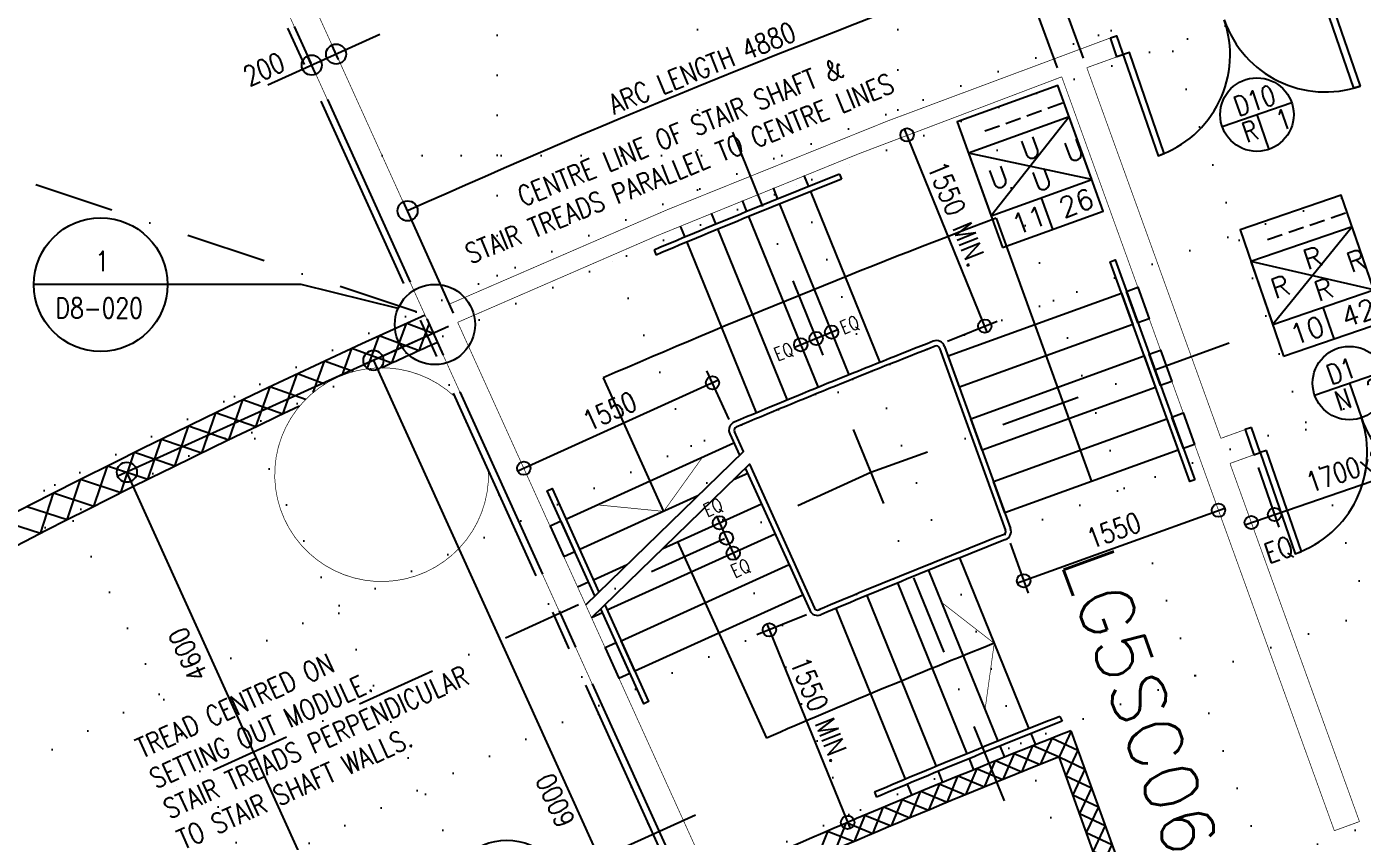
# Model space of a CAD drawing. Header units: millimetres. Extents: x -164841 to 156300, y -101000 to 60475.
# Drawn here: x -31269 to -21275, y -29845 to -23785 of the extents above; entities that cross this region are included whole.
import ezdxf

# ---------------------------------------------------------------- set-up
doc = ezdxf.new("R2010")
doc.units = ezdxf.units.MM
doc.header["$LTSCALE"] = 1200
for name, pattern in [('s1103a$0$CENTER', [2, 1.25, -0.25, 0.25, -0.25]), ('s1103a$0$DASHDOT', [1, 0.5, -0.25, 0, -0.25]), ('s1103a$0$DOT', [0.25, 0, -0.25])]:
    doc.linetypes.add(name, pattern=pattern)
for name, color, linetype in [('s1103a$0$11', 7, 'Continuous'), ('s1103a$0$12', 7, 'Continuous'), ('s1103a$0$20', 7, 'Continuous'), ('s1103a$0$22', 7, 'Continuous'), ('s1103a$0$25', 7, 'Continuous'), ('s1103a$0$29', 7, 'Continuous'), ('s1103a$0$30', 7, 'Continuous'), ('s1103a$0$4', 7, 'Continuous'), ('s1103a$0$51', 7, 'Continuous'), ('s1103a$0$6', 7, 'Continuous'), ('s1103a$0$9', 7, 'Continuous'), ('s1103a$0$ROOM-NO', 4, 'Continuous')]:
    doc.layers.add(name, color=color, linetype=linetype)
doc.styles.add('s1103a$0$STANDARD', font='SIMPLEX')

# ---------------------------------------------------------------- blocks, each defined once
blk = doc.blocks.new('s1103a$0$D1700B')
at = {"layer": 's1103a$0$30', "color": 14, "linetype": 'Continuous'}
for points in [[(0, 0), (0.05, 0), (0.05, 0.95), (0.1, 0.95), (0.1, 0.15), (-0.0001, 0.15), (0, 0)], [(1.7, 0), (1.65, 0.0001), (1.65, 0.95), (1.6, 0.95), (1.6, 0.15), (1.7, 0.15), (1.7, 0)]]:
    blk.add_lwpolyline(points, dxfattribs=at)
for centre, start, end in [((0.05, 0.15), 0.000103, 90.000103), ((1.650003, 0.150003), 90.0001, 180.0001)]:
    blk.add_arc(centre, 0.800001, start, end, dxfattribs=at)
blk = doc.blocks.new('s1103a$0$DET4')
at = {"layer": 's1103a$0$51', "color": 14, "linetype": 'Continuous'}
blk.add_line((-0.45, 0), (1.55, 0), dxfattribs=at)
blk.add_circle((0, 0), 0.45, dxfattribs=at)
at = {"layer": 's1103a$0$51', "color": 14, "linetype": 'Continuous', "style": 's1103a$0$STANDARD', "width": 0.8}
for tag, p in [('TAG1', (-0.3127, 0.05)), ('TAG3', (-0.2778, 0.0501)), ('TAG4', (-0.3969, -0.2)), ('TAG2', (-0.3127, -0.2001))]:
    blk.add_attdef(tag, p, '', height=0.15, rotation=359.99997, dxfattribs=at)
blk = doc.blocks.new('s1103a$0$FFBOX')
at = {"layer": 's1103a$0$51', "color": 14, "linetype": 'Continuous'}
for p, q in [((0.4, 0.25), (-0.4, -0.25)), ((0.4, -0.25), (-0.4, 0.25)), ((0, -0.5), (0, -0.25))]:
    blk.add_line(p, q, dxfattribs=at)
for points in [[(-0.4, -0.5), (0.4, -0.5), (0.4, 0.5), (-0.4, 0.5)], [(-0.4, -0.25), (0.4, -0.25), (0.4, 0.25), (-0.4, 0.25)]]:
    blk.add_lwpolyline(points, close=True, dxfattribs=at)
at = {"layer": 's1103a$0$51', "color": 14, "linetype": 'Continuous', "style": 's1103a$0$STANDARD'}
for tag, p in [('TAG1', (-0.2728, 0.3)), ('TAG5', (-0.0496, 0.05)), ('TAG6', (-0.3496, -0.075)), ('TAG7', (0.2504, -0.075)), ('TAG4', (-0.0496, -0.2)), ('TAG2', (-0.324, -0.45)), ('TAG8', (-0.2496, -0.45)), ('TAG3', (0.076, -0.45)), ('TAG9', (0.1504, -0.45))]:
    blk.add_attdef(tag, p, '', height=0.15, dxfattribs=at)
blk = doc.blocks.new('s1103a$0$H1200')
at = {"layer": 's1103a$0$22', "color": 14, "linetype": 'Continuous'}
for points in [[(0, 0), (0.1501, 0.15), (0.3, 0), (0.45, 0.15), (0.6, 0), (0.75, 0.15), (0.9, 0), (1.05, 0.15), (1.1999, 0)], [(0, 0.15), (0.15, 0), (0.3, 0.15), (0.45, 0), (0.6, 0.15), (0.75, 0), (0.9, 0.15), (1.05, 0), (1.2, 0.15)]]:
    blk.add_lwpolyline(points, dxfattribs=at)
blk = doc.blocks.new('s1103a$0$DRMK2')
at = {"layer": 's1103a$0$29', "color": 3, "linetype": 'Continuous'}
for p, q in [((-0.275, 0), (0.275, 0)), ((0, 0), (0, -0.275))]:
    blk.add_line(p, q, dxfattribs=at)
blk.add_circle((0, 0), 0.275, dxfattribs=at)
at = {"layer": 's1103a$0$29', "color": 3, "linetype": 'Continuous', "style": 's1103a$0$STANDARD', "width": 0.8}
for tag, p in [('TAG6', (-0.2183, 0.03)), ('TAG1', (-0.1587, 0.03)), ('TAG5', (-0.2242, -0.175)), ('TAG4', (-0.1647, -0.175)), ('TAG3', (0.0258, -0.175)), ('TAG2', (0.0853, -0.175))]:
    blk.add_attdef(tag, p, '', height=0.15, rotation=359.99999, dxfattribs=at)
blk = doc.blocks.new('s1103a$0$D1700A')
at = {"layer": 's1103a$0$30', "color": 14, "linetype": 'Continuous'}
for points in [[(0.05, 0.2), (0.1, 0.2), (0.1, 1), (0.05, 1)], [(1.6, 0.2), (1.65, 0.2), (1.65, 1), (1.6, 1)], [(0, 0), (0.05, 0), (0.05, 0.2), (0, 0.2)], [(1.65, 0), (1.7, 0), (1.7, 0.2), (1.65, 0.2)]]:
    blk.add_lwpolyline(points, close=True, dxfattribs=at)
for centre, start, end in [((0.05, 0.2), 0, 90), ((1.650003, 0.2), 90, 180)]:
    blk.add_arc(centre, 0.800001, start, end, dxfattribs=at)
blk = doc.blocks.new('s1103a')
at = {"linetype": 's1103a$0$DASHDOT'}
blk.add_line((-28354.6, -25918.8), (-40999.9, -21699.9), dxfattribs=at)
at = {"layer": 's1103a$0$11', "color": 2, "linetype": 'Continuous'}
blk.add_line((-24438.1, -26191.7), (-23945, -27555.9), dxfattribs=at)
at = {"layer": 's1103a$0$11', "color": 14, "linetype": 'Continuous'}
for p, q in [((-23455.8, -29055.2), (-22979.6, -30372.5)), ((-23170.1, -30286.8), (-23544.4, -29251.6))]:
    blk.add_line(p, q, dxfattribs=at)
at = {"layer": 's1103a$0$11', "color": 14, "linetype": 'Continuous', "const_width": 5}
for points in [[(-23160.5, -23869.5, 0.019422), (-28106.1, -25861.6, 0.019422)], [(-23111.7, -24011.3, 0.000872), (-23336.5, -24092.3, 0.000872)], [(-23524.2, -24160.6, 0.017812), (-28044.3, -25998.3, 0.017812)], [(-22150.9, -26800.7, 0.00074), (-22333.4, -26866.5, 0.00074)], [(-22085.8, -26989.8, 0.00073), (-22265.4, -27054.6, 0.00073)]]:
    blk.add_lwpolyline(points, format="xyb", dxfattribs=at)
for points in [[(-23160.5, -23869.5), (-23111.7, -24011.3)], [(-23524.2, -24160.6), (-21484.4, -29803.4), (-21296.4, -29734.9), (-22265.4, -27054.6)], [(-23336.5, -24092.3), (-22333.4, -26866.5)], [(-28044.4, -25998.3), (-25568.2, -31463.8), (-25750.6, -31545.8), (-28309.3, -25898.3)], [(-22150.9, -26800.7), (-22085.8, -26989.8)]]:
    blk.add_lwpolyline(points, dxfattribs=at)
at = {"layer": 's1103a$0$11', "color": 2, "linetype": 'Continuous'}
for points in [[(-27086.2, -28113.2), (-25905.1, -26964), (-25972.4, -26815.5)], [(-27042.4, -28210), (-25861.3, -27060.6), (-25373.8, -28136.8)]]:
    blk.add_lwpolyline(points, dxfattribs=at)
for centre, radius, start, end in [((0.1, -88499.9), 66955, 111.437281, 112.812397), ((-24461.6, -26200.2), 25, 19.87454, 111.43728), ((-25949.7, -26805.2), 25, 112.8124, 204.3743), ((-23968.5, -27564.4), 25, 291.47187, 19.87399), ((0.1, -88499.9), 65455, 111.471867, 112.777806), ((-25351, -28126.5), 25, 204.37422, 292.77781)]:
    blk.add_arc(centre, radius, start, end, dxfattribs=at)
at = {"layer": 's1103a$0$11', "color": 14, "linetype": 'Continuous'}
for radius, start, end in [(63905, 111.533378, 114.150825), (63755, 111.672225, 114.150333)]:
    blk.add_arc((0.1, -88499.9), radius, start, end, dxfattribs=at)
at = {"layer": 's1103a$0$12', "color": 14, "linetype": 'Continuous'}
for p, q in [((-23362, -24021.8), (-23673.7, -23161.8)), ((-23556.2, -24092.5), (-23870.4, -23233.4)), ((-24081.4, -26072.7), (-24700.6, -24549.4)), ((-28075, -25929.9), (-28449.5, -25095.4)), ((-25523.9, -26184.4), (-25199.8, -26052.7)), ((-24378.2, -26139.3), (-24007.6, -25988.7)), ((-26013.7, -26724.4), (-26178.8, -26360.1)), ((-26092, -26430.6), (-27594.9, -27111.5)), ((-22153, -27512.7), (-20090, -26802.2)), ((-22053.3, -27084), (-21899.5, -27530.8)), ((-26106.1, -27453.1), (-25961.7, -27771.8)), ((-23856, -27949.1), (-22304.3, -27388.1)), ((-23911, -27649.9), (-23775, -28026.1)), ((-25434, -28187.1), (-25804.6, -28337.8)), ((-25730.8, -28253.8), (-25107.3, -29788))]:
    blk.add_line(p, q, dxfattribs=at)
at = {"layer": 's1103a$0$12', "color": 2, "linetype": 'Continuous'}
for p, q in [((-29464.1, -24221.7), (-28626.1, -23841.9)), ((-28935.8, -24030.7), (-28984.9, -23922.2)), ((-29108.1, -24135.1), (-29167.1, -24004.8)), ((-28112.6, -26029.3), (-30588, -27150.8)), ((-28295.2, -26111.6), (-28742.8, -26314.3)), ((-28295.2, -26111.6), (-28529.4, -26217.6)), ((-28674.5, -26283.4), (-26198.2, -31748.6)), ((-28621.2, -31309.9), (-30519.7, -27119.9))]:
    blk.add_line(p, q, dxfattribs=at)
at = {"layer": 's1103a$0$12', "color": 14, "linetype": 's1103a$0$DASHDOT'}
blk.add_line((-25988.8, -24575.9), (-23880.3, -29763.7), dxfattribs=at)
blk.add_lwpolyline([(-22272, -26153.7), (-24953.6, -27123.1), (-30283.2, -29537.8)], dxfattribs=at)
at = {"layer": 's1103a$0$12', "color": 2, "linetype": 'Continuous'}
for centre in [(-28954, -23990.5), (-28954, -23990.5), (-29136.2, -24073.1), (-28674.5, -26283.4), (-30519.7, -27119.9)]:
    blk.add_circle(centre, 75, dxfattribs=at)
at = {"layer": 's1103a$0$12', "color": 14, "linetype": 'Continuous'}
for centre, radius in [((-24681.8, -24595.7), 50), ((-28418.7, -25163.8), 75), ((-24100.2, -26026.4), 50), ((-25361.9, -26118.6), 50), ((-25246.1, -26071.5), 50), ((-25477.6, -26165.6), 50), ((-26137.5, -26451.2), 49.9), ((-27549.4, -27090.9), 49.9), ((-22351.3, -27405.1), 50), ((-26085.5, -27498.6), 49.9), ((-22105.7, -27496.4), 50), ((-21931.9, -27436.6), 50), ((-26033.9, -27612.5), 49.9), ((-25982.3, -27726.3), 49.9), ((-23809, -27932.1), 50), ((-25712, -28300.1), 50), ((-25126.1, -29741.7), 50)]:
    blk.add_circle(centre, radius, dxfattribs=at)
blk.add_arc((0.1, -88499.9), 69419.7, 105.833933, 114.165722, dxfattribs=at)
at = {"layer": 's1103a$0$20', "color": 14, "linetype": 'Continuous', "const_width": 5}
for points in [[(-30799.9, -17999.9), (-30799.9, -19917.3), (-28106.1, -25861.6)], [(-28309.4, -25898.4), (-30211.3, -21699.9)]]:
    blk.add_lwpolyline(points, dxfattribs=at)
at = {"layer": 's1103a$0$20', "color": 1, "linetype": 'Continuous'}
for radius, start, end in [(68655, 114.333178, 128.166687), (68430, 115.284744, 124.715297), (68430, 115.284744, 124.715297)]:
    blk.add_arc((0.1, -88499.9), radius, start, end, dxfattribs=at)
at = {"layer": 's1103a$0$20', "color": 10, "linetype": 'Continuous'}
blk.add_arc((0.1, -88499.9), 68430, 114.333178, 114.715258, dxfattribs=at)
at = {"layer": 's1103a$0$20', "color": 5, "linetype": 'Continuous'}
blk.add_arc((0.1, -88499.9), 68430, 114.333178, 114.715258, dxfattribs=at)
at = {"layer": 's1103a$0$22', "color": 10, "linetype": 'Continuous'}
for p, q in [((-28537.2, -26304.4), (-28426.8, -26006.5)), ((-28537.2, -26304.4), (-28426.8, -26006.5)), ((-28226.6, -26080.9), (-28425, -26005.8)), ((-28226.6, -26080.9), (-28425, -26005.8)), ((-28332.7, -26210.8), (-28257.7, -26012.1)), ((-28332.7, -26210.8), (-28257.7, -26012.1)), ((-28722, -26345.7), (-28630.7, -26099.7)), ((-28722, -26345.7), (-28630.7, -26099.7)), ((-28332.7, -26210.8), (-28631.4, -26100)), ((-28332.7, -26210.8), (-28631.4, -26100)), ((-28909.6, -26395.2), (-28836.7, -26194.7)), ((-28909.6, -26395.2), (-28836.7, -26194.7)), ((-28537.2, -26304.4), (-28835, -26193.8)), ((-28537.2, -26304.4), (-28835, -26193.8)), ((-29125.1, -26523.5), (-29040.1, -26289.1)), ((-29125.1, -26523.5), (-29040.1, -26289.1)), ((-28826.8, -26367.3), (-29040.6, -26289.3)), ((-28826.8, -26367.3), (-29040.6, -26289.3)), ((-29554.9, -26781.4), (-29448.1, -26481.4)), ((-29554.9, -26781.4), (-29448.1, -26481.4)), ((-29182.7, -26576.3), (-29448.8, -26481.6)), ((-29182.7, -26576.3), (-29448.8, -26481.6)), ((-29351.9, -26684.7), (-29245.4, -26385.5)), ((-29351.9, -26684.7), (-29245.4, -26385.5)), ((-29037.1, -26459.8), (-29243.7, -26384.7)), ((-29037.1, -26459.8), (-29243.7, -26384.7)), ((-29757.6, -26879), (-29653, -26579)), ((-29757.6, -26879), (-29653, -26579)), ((-29351.9, -26684.7), (-29651.2, -26578.1)), ((-29351.9, -26684.7), (-29651.2, -26578.1)), ((-29959.8, -26977.1), (-29855, -26676.1)), ((-29959.8, -26977.1), (-29855, -26676.1)), ((-29554.9, -26781.4), (-29855.8, -26676.4)), ((-29554.9, -26781.4), (-29855.8, -26676.4)), ((-30161.8, -27075.8), (-30059.1, -26775.1)), ((-30161.8, -27075.8), (-30059.1, -26775.1)), ((-29757.6, -26879), (-30057.5, -26774.2)), ((-29757.6, -26879), (-30057.5, -26774.2)), ((-30363.3, -27175.1), (-30260.4, -26873.5)), ((-30363.3, -27175.1), (-30260.4, -26873.5)), ((-29959.8, -26977.1), (-30261.2, -26874.1)), ((-29959.8, -26977.1), (-30261.2, -26874.1)), ((-30564.6, -27275.2), (-30464.1, -26974)), ((-30564.6, -27275.2), (-30464.1, -26974)), ((-30161.8, -27075.8), (-30462.4, -26973.1)), ((-30161.8, -27075.8), (-30462.4, -26973.1)), ((-30765.6, -27376), (-30664.8, -27073.8)), ((-30765.6, -27376), (-30664.8, -27073.8)), ((-30363.3, -27175.1), (-30665.4, -27074)), ((-30363.3, -27175.1), (-30665.4, -27074)), ((-30966.2, -27477.4), (-30867.5, -27175.3)), ((-30966.2, -27477.4), (-30867.5, -27175.3)), ((-30564.6, -27275.2), (-30865.9, -27174.6)), ((-30564.6, -27275.2), (-30865.9, -27174.6)), ((-31166.5, -27579.4), (-31067.5, -27276.7)), ((-31166.5, -27579.4), (-31067.5, -27276.7)), ((-30765.6, -27376), (-31068.4, -27277.1)), ((-30765.6, -27376), (-31068.4, -27277.1)), ((-30966.2, -27477.4), (-31268.3, -27378.7)), ((-30966.2, -27477.4), (-31268.3, -27378.7)), ((-31166.5, -27579.4), (-31469.9, -27482.3)), ((-31166.5, -27579.4), (-31469.9, -27482.3))]:
    blk.add_line(p, q, dxfattribs=at)
at = {"layer": 's1103a$0$22', "color": 14, "linetype": 'Continuous'}
for p, q in [((-23462.3, -29057.8), (-23453.2, -29062.4)), ((-23823.9, -29364.4), (-23741.6, -29168.8)), ((-23544.1, -29252.4), (-23738.6, -29167.5)), ((-23599.2, -29112), (-23684.4, -29307.5)), ((-24103.3, -29477.7), (-24022, -29281.7)), ((-23823.9, -29364.4), (-24018.9, -29280.5)), ((-23879.6, -29224.3), (-23964, -29420.1)), ((-23880.9, -29224.8), (-23684.4, -29307.5)), ((-24159.8, -29337.9), (-24243.1, -29534.1)), ((-24160.9, -29338.3), (-23964, -29420.1)), ((-24439.3, -29452.8), (-24521.7, -29649.4)), ((-24440.4, -29453.2), (-24243.1, -29534.1)), ((-24382.2, -29592.4), (-24301.8, -29396)), ((-24103.3, -29477.7), (-24298.6, -29394.6)), ((-24718.3, -29569), (-24799.7, -29766)), ((-24719.3, -29569.5), (-24521.7, -29649.4)), ((-24660.5, -29708.4), (-24581, -29511.5)), ((-24382.2, -29592.4), (-24577.8, -29510.2)), ((-24938.3, -29825.6), (-24859.6, -29628.5)), ((-24660.5, -29708.4), (-24856.5, -29627.1)), ((-25215.4, -29944.2), (-25137.9, -29746.7)), ((-24938.3, -29825.6), (-25134.8, -29745.4)), ((-24996.7, -29686.6), (-25077.3, -29884)), ((-24997.9, -29687.1), (-24799.7, -29766)), ((-25274.6, -29805.5), (-25354.2, -30003.3)), ((-25275.7, -29805.9), (-25077.3, -29884))]:
    blk.add_line(p, q, dxfattribs=at)
at = {"layer": 's1103a$0$25', "color": 14, "linetype": 'Continuous'}
for p, q in [((-25452.8, -24898.9), (-25418.9, -24982.3)), ((-25186.6, -24889.8), (-25171.5, -24926.9)), ((-25684.7, -24992.2), (-25650.8, -25075.6)), ((-25403.9, -25019.4), (-24884.2, -26297.8)), ((-26147.4, -25181.3), (-26113.5, -25264.7)), ((-25916.2, -25086.3), (-25882.2, -25169.7)), ((-25635.8, -25112.7), (-25116.2, -26391.1)), ((-26378.3, -25277.2), (-26344.4, -25360.5)), ((-25867.3, -25206.8), (-25347.7, -26485.2)), ((-24013.7, -25218), (-23300.7, -27190.1)), ((-26099.6, -25298.9), (-25578.8, -26580.2)), ((-26574.9, -25457.2), (-26559.8, -25494.3)), ((-26329.3, -25397.6), (-25809.7, -26676.1)), ((-24400.4, -26178.1), (-23907.3, -27542.3)), ((-26955.6, -26414.1), (-26502.9, -27413.3)), ((-26008.8, -26832), (-25935.5, -26993.6)), ((-27234.6, -27470.4), (-25977.5, -26900.8)), ((-25874.3, -27128.5), (-25980.6, -27176.7)), ((-25891.8, -27090.3), (-25410.2, -28153.3)), ((-26248.4, -27298.1), (-27131.4, -27698.1)), ((-26508.1, -27690.1), (-25771.2, -27356.2)), ((-25668, -27583.9), (-26925.1, -28153.5)), ((-26399.8, -27641), (-25734, -29110.6)), ((-24289.2, -27761.5), (-23769.5, -29040)), ((-27028.3, -27925.8), (-26776.3, -27811.6)), ((-24521.2, -27854.8), (-24001.6, -29133.2)), ((-27064.7, -27942.3), (-27146.7, -27979.4)), ((-24752.7, -27948.9), (-24233.1, -29227.4)), ((-24983.8, -28043.9), (-24464.2, -29322.4)), ((-27043.5, -28207.1), (-26961.5, -28170)), ((-25214.7, -28139.8), (-24695.1, -29418.3)), ((-23537.3, -28947.6), (-23522.2, -28984.7)), ((-23754.5, -29077), (-23720.6, -29160.4)), ((-23986.5, -29170.3), (-23952.6, -29253.7)), ((-24218, -29264.4), (-24184.1, -29347.8)), ((-24449.1, -29359.4), (-24415.2, -29442.8)), ((-24680, -29455.4), (-24646.1, -29538.8)), ((-24925.6, -29515.2), (-24910.5, -29552.3))]:
    blk.add_line(p, q, dxfattribs=at)
for points in [[(-22529.4, -27177.1), (-22566.9, -27190.6), (-23161.8, -25544.9), (-23124.3, -25531.4)], [(-24374.5, -26249.1), (-23076.8, -25780), (-22991.8, -26015.1), (-24289.5, -26484.2)], [(-23039.3, -25766.4), (-22954.8, -25735.9), (-22869.8, -25971), (-22954.3, -26001.5)], [(-24204.5, -26719.3), (-22906.8, -26250.2), (-22821.8, -26485.3), (-24119.5, -26954.4)], [(-22869.3, -26236.6), (-22784.8, -26206.1), (-22699.8, -26441.2), (-22784.3, -26471.7)], [(-22699.3, -26706.8), (-22614.8, -26676.3), (-22529.8, -26911.4), (-22614.3, -26941.9)], [(-24034.5, -27189.5), (-22736.8, -26720.4), (-22651.8, -26955.5), (-23949.5, -27424.6)], [(-27271, -27486.9), (-27353, -27524), (-27249.8, -27751.7), (-27167.8, -27714.6)], [(-26822, -28381.2), (-25564.9, -27811.6), (-25461.7, -28039.3), (-26718.8, -28608.9)], [(-26858.4, -28397.7), (-26940.4, -28434.8), (-26837.2, -28662.5), (-26755.2, -28625.4)]]:
    blk.add_lwpolyline(points, close=True, dxfattribs=at)
at = {"layer": 's1103a$0$25', "color": 14, "linetype": 'Continuous', "const_width": 5}
for points in [[(-27000.5, -27364.3), (-26502.9, -27413.3), (-26211.7, -27006.9)], [(-24097.9, -28896), (-24029.4, -28400.7), (-24424.1, -28093.7)]]:
    blk.add_lwpolyline(points, dxfattribs=at)
at = {"layer": 's1103a$0$25', "color": 14, "linetype": 'Continuous'}
for points in [[(-27017.6, -28046.4), (-27374.2, -27259.1), (-27337.8, -27242.6), (-26987.1, -28016.8)], [(-26943.2, -28113.5), (-26615.6, -28836.7), (-26652, -28853.2), (-26973.7, -28143.2)]]:
    blk.add_lwpolyline(points, dxfattribs=at)
for centre, radius, start, end in [((0.1, -88499.9), 68415, 111.601317, 112.857342), ((0.1, -88499.9), 68375, 111.601006, 112.857786), ((0.1, -88499.9), 67685, 110.78045, 113.468983), ((0.1, -88499.9), 66995, 111.437175, 112.812369), ((-24461.5, -26200.2), 65, 19.87399, 111.43717), ((-25949.6, -26805.2), 65, 112.81237, 204.37422), ((-23968.4, -27564.4), 65, 291.4718, 19.87399), ((0.1, -88499.9), 65415, 111.4718, 112.777739), ((-25351, -28126.4), 65, 204.37382, 292.77774), ((0.1, -88499.9), 64725, 111.793017, 113.427644), ((0.1, -88499.9), 64035, 111.565856, 112.907872), ((0.1, -88499.9), 63995, 111.565519, 112.908386)]:
    blk.add_arc(centre, radius, start, end, dxfattribs=at)
at = {"layer": 's1103a$0$4', "color": 7, "linetype": 's1103a$0$DOT'}
for p, q in [((-27749.9, -25648.4), (-27749.9, -18249.9)), ((-26249.9, -25007.3), (-26249.9, -18249.9)), ((-24749.9, -24407.7), (-24749.9, -18249.9)), ((-23249.9, -23848.4), (-23249.9, -18249.9)), ((-22792.7, -23685.8), (-19724.1, -32412)), ((-22792.7, -23685.8), (-19723.9, -32411.9)), ((-20943, -32855.6), (-24201.2, -24198.5)), ((-25618.5, -24749.9), (-28609.9, -24749.9)), ((-25618.5, -24749.9), (-28609.9, -24749.9)), ((-28609.9, -24749.9), (-27749.9, -24749.9)), ((-22152, -33325.8), (-25598.2, -24741.7)), ((-23350.2, -33822.1), (-26983, -25315.3)), ((-28355, -25919), (-24537.4, -34344.5)), ((-28354.9, -25919), (-24537.6, -34344.6)), ((-29713.4, -26552.5), (-25713, -34892.7)), ((-29562, -26868), (-29713.3, -26552.4)), ((-31057.7, -27215.4), (-26876.3, -35466.4))]:
    blk.add_line(p, q, dxfattribs=at)
for radius, start, end in [(68705, 95.428722, 149.799764), (68455, 95.448608, 149.849439), (66955, 95.571056, 147.582808), (65455, 95.699142, 145.466722), (63955, 95.833267, 143.098475), (62455, 97.304903, 140.401233)]:
    blk.add_arc((0.1, -88499.9), radius, start, end, dxfattribs=at)
at = {"layer": 's1103a$0$51', "linetype": 'Continuous'}
blk.add_lwpolyline([(-28490, -25895.7), (-29215.8, -25715.8), (-31215.8, -25715.8)], dxfattribs=at)
for centre, radius in [((-30715.8, -25715.8), 500), ((-28214.4, -26014.2), 300)]:
    blk.add_circle(centre, radius, dxfattribs=at)
at = {"layer": 's1103a$0$6', "color": 10, "linetype": 'Continuous', "const_width": 5}
blk.add_lwpolyline([(-28066.7, -26554.2, 5.019186), (-27813.7, -27112.8, 5.019186)], format="xyb", dxfattribs=at)
blk.add_lwpolyline([(-28066.7, -26554.2), (-27813.7, -27112.8)], dxfattribs=at)
at = {"layer": 's1103a$0$9', "color": 14, "linetype": 's1103a$0$CENTER'}
for points in [[(-31049.9, -17999.9), (-31050, -19969.9), (-24413.3, -34617.6)], [(-30999.9, -17999.9), (-31000, -19959.1), (-24367.8, -34597)]]:
    blk.add_lwpolyline(points, dxfattribs=at)
at = {"zscale": 1000}
for name, p, xscale, yscale, rotation in [('s1103a$0$D1700B', (-21553.2, -23315.8), 999.9979999999999, 999.9979999999999, 199.005897), ('s1103a$0$D1700A', (-20543.6, -26247), 999.997, 999.997, 199.007332), ('s1103a$0$H1200', (-23595.4, -29110.5), 999.9979999999999, 999.9979999999999, 289.874809)]:
    blk.add_blockref(name, p, dxfattribs=dict(at, xscale=xscale, yscale=yscale, rotation=rotation))
ref = blk.add_blockref('s1103a$0$DRMK2', (-22063.7, -24443.5), dxfattribs=dict(xscale=999.999, yscale=999.999, zscale=1000, rotation=19.008428))
ref.add_attrib('TAG1', 'D10', (-22204.7, -24460.3), dxfattribs={"layer": 's1103a$0$29', "color": 14, "linetype": 'Continuous', "height": 150, "rotation": 19.00836, "style": 's1103a$0$STANDARD', "width": 0.8})
ref.add_attrib('TAG2', '1', (-21888.6, -24568.3), dxfattribs={"layer": 's1103a$0$29', "color": 14, "linetype": 'Continuous', "height": 150, "rotation": 19.00836, "style": 's1103a$0$STANDARD', "width": 0.8})
ref.add_attrib('TAG4', 'R', (-22141.9, -24655.5), dxfattribs={"layer": 's1103a$0$29', "color": 14, "linetype": 'Continuous', "height": 150, "rotation": 19.00836, "style": 's1103a$0$STANDARD', "width": 0.8})
ref = blk.add_blockref('s1103a$0$FFBOX', (-23760.4, -24830.8), dxfattribs=dict(xscale=999.999, yscale=999.999, zscale=1000, rotation=19.874216))
ref.add_attrib('TAG1', '----', (-24101.7, -24635.2), dxfattribs={"layer": 's1103a$0$51', "color": 14, "linetype": 'Continuous', "height": 150, "rotation": 19.8742, "style": 's1103a$0$STANDARD'})
ref.add_attrib('TAG2', '11', (-23865.4, -25347.2), dxfattribs={"layer": 's1103a$0$51', "color": 14, "linetype": 'Continuous', "height": 150, "rotation": 19.8742, "style": 's1103a$0$STANDARD'})
ref.add_attrib('TAG3', '26', (-23510.4, -25219), dxfattribs={"layer": 's1103a$0$51', "color": 14, "linetype": 'Continuous', "height": 150, "rotation": 19.8742, "style": 's1103a$0$STANDARD'})
ref.add_attrib('TAG4', 'U', (-23713, -25026.4), dxfattribs={"layer": 's1103a$0$51', "color": 14, "linetype": 'Continuous', "height": 150, "rotation": 19.8742, "style": 's1103a$0$STANDARD'})
ref.add_attrib('TAG5', 'U', (-23797.9, -24791.2), dxfattribs={"layer": 's1103a$0$51', "color": 14, "linetype": 'Continuous', "height": 150, "rotation": 19.8742, "style": 's1103a$0$STANDARD'})
ref.add_attrib('TAG6', 'U', (-24037.6, -25010.8), dxfattribs={"layer": 's1103a$0$51', "color": 14, "linetype": 'Continuous', "height": 150, "rotation": 19.8742, "style": 's1103a$0$STANDARD'})
ref.add_attrib('TAG7', 'U', (-23473.3, -24806.8), dxfattribs={"layer": 's1103a$0$51', "color": 14, "linetype": 'Continuous', "height": 150, "rotation": 19.8742, "style": 's1103a$0$STANDARD'})
ref = blk.add_blockref('s1103a$0$FFBOX', (-21648.4, -25648.9), dxfattribs=dict(xscale=999.997, yscale=999.997, zscale=1000, rotation=19.007332))
ref.add_attrib('TAG1', '----', (-21986.7, -25448.1), dxfattribs={"layer": 's1103a$0$51', "color": 14, "linetype": 'Continuous', "height": 150, "rotation": 19.00726, "style": 's1103a$0$STANDARD'})
ref.add_attrib('TAG2', '10', (-21784.7, -26171.8), dxfattribs={"layer": 's1103a$0$51', "color": 14, "linetype": 'Continuous', "height": 150, "rotation": 19.00726, "style": 's1103a$0$STANDARD'})
ref.add_attrib('TAG3', '42', (-21401, -26039.6), dxfattribs={"layer": 's1103a$0$51', "color": 14, "linetype": 'Continuous', "height": 150, "rotation": 19.00726, "style": 's1103a$0$STANDARD'})
ref.add_attrib('TAG4', 'R', (-21604.5, -25845.3), dxfattribs={"layer": 's1103a$0$51', "color": 14, "linetype": 'Continuous', "height": 150, "rotation": 19.00726, "style": 's1103a$0$STANDARD'})
ref.add_attrib('TAG5', 'R', (-21685.9, -25609), dxfattribs={"layer": 's1103a$0$51', "color": 14, "linetype": 'Continuous', "height": 150, "rotation": 19.00726, "style": 's1103a$0$STANDARD'})
ref.add_attrib('TAG6', 'R', (-21928.8, -25824.9), dxfattribs={"layer": 's1103a$0$51', "color": 14, "linetype": 'Continuous', "height": 150, "rotation": 19.00726, "style": 's1103a$0$STANDARD'})
ref.add_attrib('TAG7', 'R', (-21361.5, -25629.5), dxfattribs={"layer": 's1103a$0$51', "color": 14, "linetype": 'Continuous', "height": 150, "rotation": 19.00726, "style": 's1103a$0$STANDARD'})
ref = blk.add_blockref('s1103a$0$DRMK2', (-21371.7, -26452.9), dxfattribs=dict(xscale=999.997, yscale=999.997, zscale=1000, rotation=19.007332))
ref.add_attrib('TAG2', '2', (-21210.9, -26582.6), dxfattribs={"layer": 's1103a$0$29', "color": 14, "linetype": 'Continuous', "height": 150, "rotation": 19.00726, "style": 's1103a$0$STANDARD', "width": 0.8})
ref.add_attrib('TAG4', 'N', (-21449.9, -26664.9), dxfattribs={"layer": 's1103a$0$29', "color": 14, "linetype": 'Continuous', "height": 150, "rotation": 19.00726, "style": 's1103a$0$STANDARD', "width": 0.8})
ref.add_attrib('TAG6', ' D1', (-21587.9, -26495.6), dxfattribs={"layer": 's1103a$0$29', "color": 14, "linetype": 'Continuous', "height": 150, "rotation": 19.00726, "style": 's1103a$0$STANDARD', "width": 0.8})
ref = blk.add_blockref('s1103a$0$DET4', (-27676.3, -30324.1), dxfattribs=dict(xscale=999.997, yscale=999.997, zscale=1000, rotation=24.375614))
ref.add_attrib('TAG1', 'TYPE 3', (-27981.8, -30407.6), dxfattribs={"layer": 's1103a$0$51', "color": 14, "linetype": 'Continuous', "height": 150, "rotation": 24.37558, "style": 's1103a$0$STANDARD', "width": 0.8})
ref.add_attrib('TAG2', 'D8-018', (-27878.6, -30635.4), dxfattribs={"layer": 's1103a$0$51', "color": 14, "linetype": 'Continuous', "height": 150, "rotation": 24.37558, "style": 's1103a$0$STANDARD', "width": 0.8})
at = {"layer": 's1103a$0$12', "color": 14, "linetype": 'Continuous', "style": 's1103a$0$STANDARD', "width": 0.8}
for s, height, rotation, p in [('ARC LENGTH 4880', 150, 22.12756, (-26875.6, -24443.4)), ('CENTRE LINE OF STAIR SHAFT &', 150, 22.1286, (-27555.9, -25134.2)), ('STAIR TREADS PARALLEL TO CENTRE LINES', 150, 22.1286, (-27947.6, -25563.3)), ('1550 MIN.', 150, 292.12291, (-24531.3, -24833.2)), ('EQ', 100, 22.11906, (-25157.8, -26089.6)), ('EQ', 100, 22.11906, (-25651.4, -26290.2)), ('1550', 150, 24.37393, (-27062.9, -26815.7)), ('1700x2223H', 150, 19.00836, (-21661.3, -27275.9)), ('EQ', 100, 24.37558, (-26176.9, -27457.7)), ('1550', 150, 19.87514, (-23302.5, -27695.8)), ('EQ', 150, 19.00836, (-21975.7, -27804.1)), ('EQ', 100, 24.37558, (-25970.7, -27913.1)), ('TREAD CENTRED ON', 150, 24.37558, (-30407.1, -29264.5)), ('STAIR TREADS PERPENDICULAR', 150, 24.37558, (-30200.7, -29719.9)), ('1550 MIN.', 150, 292.1175, (-25559.4, -28543)), ('SETTING OUT MODULE.', 150, 24.37558, (-30303.9, -29492.2)), ('TO STAIR SHAFT WALLS.', 150, 24.37558, (-30097.5, -29947.6))]:
    blk.add_text(s, height=height, rotation=rotation, dxfattribs=at).set_placement(p)
at = {"layer": 's1103a$0$12', "color": 2, "linetype": 'Continuous', "style": 's1103a$0$STANDARD', "width": 0.8}
for s, rotation, p in [('200', 24.38707, (-29602.8, -24235.2)), ('4600', 114.37541, (-29909, -28641.8)), ('6000', 114.37544, (-27160.6, -29733.6))]:
    blk.add_text(s, height=150, rotation=rotation, dxfattribs=at).set_placement(p)
at = {"layer": 's1103a$0$51', "linetype": 'Continuous', "style": 's1103a$0$STANDARD', "width": 0.8}
for s, p in [('1', (-30755.5, -25615.7)), ('D8-020', (-31053.1, -25965.8))]:
    blk.add_text(s, height=150, dxfattribs=at).set_placement(p)
at = {"layer": 's1103a$0$ROOM-NO', "style": 's1103a$0$STANDARD'}
blk.add_text('LG5SC06', height=400, rotation=290.03764, dxfattribs=at).set_placement((-23533.4, -27787.2))

msp = doc.modelspace()

# ---------------------------------------------------------------- block references
msp.add_blockref('s1103a', (0, 0))

doc.saveas('drawing.dxf')
